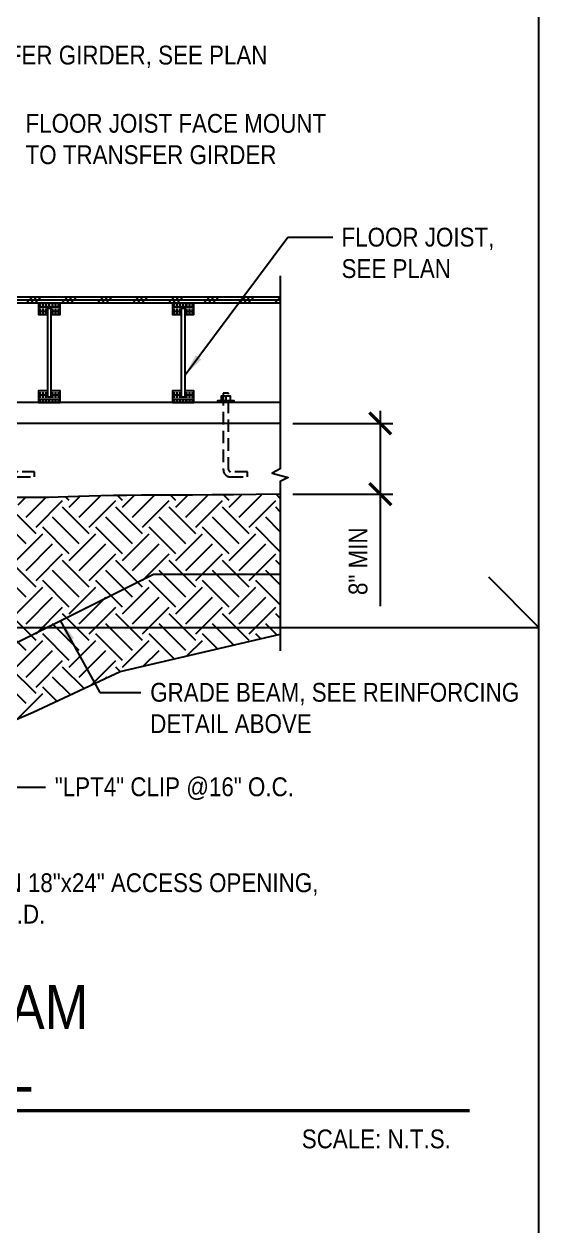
# Model space of a CAD drawing. Header units: inches. Extents: x -16404 to 14624, y -1591 to 16152.
# Drawn here: x -8630.6 to -8569.1, y 620.5 to 764.1 of the extents above; entities that cross this region are included whole.
import ezdxf
from ezdxf.enums import TextEntityAlignment as Align

# ---------------------------------------------------------------- set-up
doc = ezdxf.new("R2010")
doc.units = ezdxf.units.IN
doc.header["$LTSCALE"] = 24
doc.header["$MEASUREMENT"] = 0
doc.linetypes.add('DASHED2', pattern=[0.375, 0.25, -0.125])
doc.linetypes.add('HIDDEN4', pattern=[0.09375, 0.0625, -0.03125])
doc.layers.get('0').update_dxf_attribs({"linetype": 'CONTINUOUS'})
doc.layers.get('DefPoints').update_dxf_attribs({"color": 251, "linetype": 'CONTINUOUS'})
for name, color, linetype in [('S-ANNO-DIMS', 2, 'CONTINUOUS'), ('S-ANNO-NOTE', 4, 'CONTINUOUS'), ('S-BOLT', 2, 'CONTINUOUS'), ('S-CONC', 4, 'CONTINUOUS'), ('S-GRADE', 3, 'CONTINUOUS'), ('S-SIMPSON', 2, 'CONTINUOUS'), ('S-WOOD', 3, 'CONTINUOUS')]:
    doc.layers.add(name, color=color, linetype=linetype)
doc.layers.add('S-ANNO-GRID-NONPLOT', color=251, linetype='CONTINUOUS', plot=False)
doc.layers.add('S-ANNO-NONPLOT', color=253, linetype='CONTINUOUS', plot=False)
doc.layers.add('S-HATCH-SOIL', color=7, linetype='CONTINUOUS', true_color=0x8f8f8f, transparency=0.8)
doc.layers.add('S-HATCH1', color=1, linetype='CONTINUOUS', transparency=0.5)
doc.styles.add('Arial', font='arial.ttf', dxfattribs={"width": 0.85})
doc.dimstyles.new('DIM-24$0', dxfattribs={"dimscale": 24, "dimtxt": 0.09375, "dimasz": 0.109375, "dimexe": 0.0625, "dimexo": 0.0625, "dimgap": 0.0625, "dimtad": 1, "dimdec": 4, "dimzin": 11, "dimdsep": 46, "dimlunit": 4, "dimtxsty": 'Arial', "dimblk": 'ARCHTICK', "dimblk1": 'ARCHTICK', "dimblk2": 'ARCHTICK', "dimsah": 1, "dimcen": 0.125, "dimdle": 0.0625, "dimclrd": 256, "dimclre": 256, "dimclrt": 4, "dimadec": 0, "dimazin": 0, "dimtfac": 1, "dimtdec": 4, "dimtmove": 0, "dimatfit": 3, "dimldrblk": 'ARCHTICK', "dimfxl": 1, "dimfrac": 1, "dimtolj": 1, "dimtzin": 11, "dimarcsym": 0})
doc.dimstyles.new('DIM-24$7', dxfattribs={"dimscale": 24, "dimtxt": 0.09375, "dimasz": 0.109375, "dimexe": 0.0625, "dimexo": 0.0625, "dimgap": 0.0625, "dimtad": 1, "dimdec": 4, "dimzin": 11, "dimdsep": 46, "dimlunit": 4, "dimtxsty": 'Arial', "dimblk": 'ARCHTICK', "dimcen": 0.125, "dimclrd": 256, "dimclre": 256, "dimclrt": 4, "dimadec": 0, "dimazin": 0, "dimtfac": 1, "dimtdec": 4, "dimtofl": 0, "dimtmove": 0, "dimatfit": 3, "dimfxl": 1, "dimtolj": 1, "dimtzin": 11, "dimarcsym": 0})

# ---------------------------------------------------------------- blocks, each defined once
blk = doc.blocks.new('_ARCHTICK')
at = {"color": 0, "linetype": 'ByBlock', "const_width": 0.15}
blk.add_lwpolyline([(-0.5, -0.5), (0.5, 0.5)], dxfattribs=at)
blk = doc.blocks.new('*D2300')
at = {"layer": 'DefPoints', "color": 0, "transparency": 16777216}
for p in [(-8600.03, 716.39), (-8600.03, 707.92), (-8588.07, 707.92)]:
    blk.add_point(p, dxfattribs=at)
at = {"layer": 'S-ANNO-DIMS', "lineweight": -2, "transparency": 16777216}
for p, q in [((-8588.07, 717.89), (-8588.07, 707.92)), ((-8598.53, 716.39), (-8586.57, 716.39)), ((-8598.53, 707.92), (-8586.57, 707.92)), ((-8588.07, 707.92), (-8588.07, 694.55))]:
    blk.add_line(p, q, dxfattribs=at)
at = {"layer": 'S-ANNO-DIMS', "lineweight": -2, "transparency": 16777216, "xscale": 2.625, "yscale": 2.625, "zscale": 2.625}
for p, rotation in [((-8588.07, 716.39), 90), ((-8588.07, 707.92), 270)]:
    blk.add_blockref('_ARCHTICK', p, dxfattribs=dict(at, rotation=rotation))
at = {"layer": 'S-ANNO-DIMS', "color": 4, "transparency": 16777216, "insert": (-8590.72, 699.92), "char_height": 2.25, "attachment_point": 5, "rotation": 90, "style": 'Arial'}
blk.add_mtext('\\A1;8" MIN', dxfattribs=at)
blk = doc.blocks.new('*U335')
at = {"const_width": 0.188}
for points in [[(-4.5, 0, -1), (4.5, 0, 3.732051)], [(-4.5, 0, 1), (4.5, 0, -3.732051)]]:
    blk.add_lwpolyline(points, format="xyb", dxfattribs=at)
blk.add_lwpolyline([(4.5, 0), (81.209, 0)], dxfattribs=at)
blk.add_circle((0, 0), 4.5)
at = {"style": 'Arial', "width": 0.85}
for tag, p in [('DWG_TITLE_1', (7.5, 6.188)), ('DWG_TITLE_2', (7.5, 2.438))]:
    blk.add_attdef(tag, text='', height=2.625, dxfattribs=at).set_placement(p, align=Align.MIDDLE_LEFT)
blk.add_attdef('#', text='', height=3, dxfattribs=at).set_placement((0, 0), align=Align.MIDDLE_CENTER)
blk.add_attdef('SCALE', text='', height=1.125, dxfattribs=at).set_placement((80.084, -1.125), align=Align.TOP_RIGHT)
blk = doc.blocks.new('Se_24x36_DETAILS_GRID')
for p, q in [((31.07, 7.667), (31.07, 15.333)), ((23.302, 7.667), (31.07, 7.667)), ((31.07, 0), (31.07, 7.667))]:
    blk.add_line(p, q)
at = {"linetype": 'DASHED2', "ltscale": 0.5}
blk.add_line((31.07, 7.667), (30.57, 8.167), dxfattribs=at)

msp = doc.modelspace()

# ---------------------------------------------------------------- hatches: boundary and pattern name
at = {"layer": 'S-HATCH-SOIL'}
h = msp.add_hatch(dxfattribs=at)
h.set_pattern_fill('EARTH', color=256, scale=18, angle=45, style=0)
h.set_pattern_definition([(45, (-13459.4594, -1542.496), (4e-16, 6.363961), [4.5, -4.5]), (45, (-13460.6526, -1541.303), (4e-16, 6.363961), [4.5, -4.5]), (45, (-13461.846, -1540.1097), (4e-16, 6.363961), [4.5, -4.5]), (135, (-13461.846, -1539.314), (-6.363961, 1e-15), [4.5, -4.5]), (135, (-13460.6526, -1538.121), (-6.363961, 1e-15), [4.5, -4.5]), (135, (-13459.4594, -1536.9277), (-6.363961, 1e-15), [4.5, -4.5])])
h.paths.add_polyline_path([(-8702.79747, 705.13559), (-8701.90441, 706.9217), (-8702.95588, 706.94355), (-8704.15545, 706.96388), (-8705.33608, 706.98086), (-8706.49165, 706.99284), (-8707.61791, 706.99868), (-8708.71827, 706.99952), (-8709.79802, 706.99701), (-8710.86245, 706.99284), (-8711.91684, 706.98866), (-8712.96651, 706.98616), (-8714.01673, 706.98699), (-8715.0728, 706.99284), (-8716.13901, 707.00486), (-8717.21567, 707.02217), (-8718.30208, 707.04338), (-8719.39754, 707.06709), (-8720.50136, 707.09192), (-8721.61284, 707.11647), (-8722.73129, 707.13935), (-8723.856, 707.15917), (-8724.99001, 707.1768), (-8726.15125, 707.20224), (-8727.36138, 707.24772), (-8728.64207, 707.3255), (-8730.01496, 707.44783), (-8731.50174, 707.62697), (-8733.12404, 707.87517), (-8734.90355, 708.20467), (-8734.90355, 698.38608), (-8719.74876, 698.38608), (-8683.74876, 680.38608), (-8651.18657, 680.38608), (-8615.18657, 698.38608), (-8600.03179, 698.38608), (-8600.03179, 707.91953), (-8602.92057, 707.87542), (-8605.62519, 707.84732), (-8608.15239, 707.83119), (-8610.5089, 707.823), (-8612.70144, 707.81871), (-8614.73674, 707.81428), (-8616.62153, 707.80567), (-8618.36254, 707.78885), (-8619.96837, 707.76102), (-8621.45512, 707.72443), (-8622.84075, 707.68255), (-8624.14323, 707.63885), (-8625.38053, 707.59683), (-8626.57061, 707.55996), (-8627.73144, 707.53172), (-8628.88099, 707.51559), (-8630.03441, 707.51369), (-8631.19564, 707.52265), (-8631.77903, 707.53017), (-8630.884, 705.74161), (-8650.71408, 695.8182), (-8684.16268, 695.8182)])
h.paths.add_polyline_path([(-8719.74876, 698.38608), (-8734.90355, 698.38608), (-8734.90355, 692.47321), (-8722.99441, 686.54236), (-8717.69677, 681.88241), (-8705.19434, 677.64609), (-8692.26809, 674.46884), (-8677.43468, 674.46884), (-8663.66082, 674.89247), (-8645.86075, 674.89247), (-8629.54401, 681.88241), (-8619.16064, 686.75418), (-8600.03179, 691.20231), (-8600.03179, 698.38608), (-8615.18657, 698.38608), (-8651.18657, 680.38608), (-8683.74876, 680.38608)])
h.paths.add_polyline_path([(-8700.42934, 696.403), (-8698.87577, 696.403), (-8698.87577, 699.778), (-8700.42934, 699.778)], flags=24)
h.paths.add_polyline_path([(-8695.50346, 692.37038), (-8693.17846, 692.37038), (-8693.17846, 695.74538), (-8695.50346, 695.74538)], flags=24)
h.paths.add_polyline_path([(-8707.48849, 683.2836), (-8705.93492, 683.2836), (-8705.93492, 686.6586), (-8707.48849, 686.6586)], flags=24)
h.paths.add_polyline_path([(-8702.56261, 679.25098), (-8700.23761, 679.25098), (-8700.23761, 682.62598), (-8702.56261, 682.62598)], flags=24)
at = {"layer": 'S-HATCH1'}
h = msp.add_hatch(dxfattribs=at)
h.set_pattern_fill('PLAST', color=256, scale=12, angle=45, style=0)
h.set_pattern_definition([(45, (-11639.0292, 2247.9663), (-2.1213203, 2.1213203), []), (45, (-11639.2944, 2248.2314), (-2.1213203, 2.1213203), []), (45, (-11639.5595, 2248.4966), (-2.1213203, 2.1213203), [])])
h.paths.add_polyline_path([(-8694.44563, 731.51108), (-8734.90355, 731.51108), (-8734.90355, 731.13608), (-8694.44563, 731.13608)])
h.paths.add_polyline_path([(-8694.44563, 731.13608), (-8734.90355, 731.13608), (-8734.90355, 730.76108), (-8694.44563, 730.76108)])
h.paths.add_polyline_path([(-8693.82063, 731.51108), (-8694.44563, 731.51108), (-8694.44563, 731.13608), (-8693.82063, 731.13608)])
h.paths.add_polyline_path([(-8693.82063, 731.13608), (-8694.44563, 731.13608), (-8694.44563, 730.76108), (-8693.82063, 730.76108)])
h.paths.add_polyline_path([(-8641.11471, 731.51108), (-8646.32899, 731.51108), (-8693.82063, 731.51108), (-8693.82063, 731.13608), (-8641.11471, 731.13608)])
h.paths.add_polyline_path([(-8641.11471, 731.13608), (-8693.82063, 731.13608), (-8693.82063, 730.76108), (-8641.11471, 730.76108)])
h.paths.add_polyline_path([(-8640.48971, 731.51108), (-8641.11471, 731.51108), (-8641.11471, 731.13608), (-8640.48971, 731.13608)])
h.paths.add_polyline_path([(-8640.48971, 731.13608), (-8641.11471, 731.13608), (-8641.11471, 730.76108), (-8640.48971, 730.76108)])
h.paths.add_polyline_path([(-8600.03179, 731.51108), (-8640.48971, 731.51108), (-8640.48971, 731.13608), (-8600.03179, 731.13608)])
h.paths.add_polyline_path([(-8600.03179, 731.13608), (-8640.48971, 731.13608), (-8640.48971, 730.76108), (-8600.03179, 730.76108)])
h = msp.add_hatch(dxfattribs=at)
h.set_pattern_fill('ANSI33', color=256, scale=2, angle=315, style=0)
h.set_pattern_definition([(0, (-16591.1291, -5932.2054), (1e-16, 0.5), []), (0, (-16590.8791, -5932.4554), (1e-16, 0.5), [0.25, -0.125])])
h.paths.add_polyline_path([(-8627.80718, 730.13608), (-8627.43218, 730.13608), (-8627.43218, 729.38608), (-8626.33843, 729.38608), (-8626.33843, 730.56366), (-8626.33843, 730.76108), (-8628.90093, 730.76108), (-8628.90093, 729.38608), (-8627.80718, 729.38608)])
h.paths.add_polyline_path([(-8627.80718, 720.26108), (-8628.90093, 720.26108), (-8628.90093, 718.93288, 0.414213562), (-8628.85413, 718.88608), (-8626.38523, 718.88608, 0.414213562), (-8626.33843, 718.93288), (-8626.33843, 720.26108), (-8627.43218, 720.26108), (-8627.43218, 719.51108), (-8627.80718, 719.51108)])
h = msp.add_hatch(dxfattribs=at)
h.set_pattern_fill('ANSI33', color=256, scale=2, angle=315, style=0)
h.set_pattern_definition([(0, (-16575.1291, -5932.2054), (1e-16, 0.5), []), (0, (-16574.8791, -5932.4554), (1e-16, 0.5), [0.25, -0.125])])
h.paths.add_polyline_path([(-8611.80718, 730.13608), (-8611.43218, 730.13608), (-8611.43218, 729.38608), (-8610.33843, 729.38608), (-8610.33843, 730.56366), (-8610.33843, 730.76108), (-8612.90093, 730.76108), (-8612.90093, 729.38608), (-8611.80718, 729.38608)])
h.paths.add_polyline_path([(-8611.80718, 720.26108), (-8612.90093, 720.26108), (-8612.90093, 718.93288, 0.414213562), (-8612.85413, 718.88608), (-8610.38523, 718.88608, 0.414213562), (-8610.33843, 718.93288), (-8610.33843, 720.26108), (-8611.43218, 720.26108), (-8611.43218, 719.51108), (-8611.80718, 719.51108)])

# ---------------------------------------------------------------- linework, layer by layer
at = {"layer": 'S-ANNO-NONPLOT'}
msp.add_lwpolyline([(-8734.90355, 692.47321), (-8722.99441, 686.54236), (-8717.69677, 681.88241), (-8705.19434, 677.64609), (-8692.26809, 674.46884), (-8677.43468, 674.46884), (-8663.66082, 674.89247), (-8645.86075, 674.89247), (-8629.54401, 681.88241), (-8619.16064, 686.75418), (-8600.03179, 691.20231)], dxfattribs=at)
at = {"layer": 'S-ANNO-NOTE', "color": 2}
msp.add_lwpolyline([(-8600.03179, 734.01108), (-8600.03179, 710.94858), (-8600.99771, 710.4574), (-8599.06586, 709.93977), (-8600.03179, 709.44858), (-8600.03179, 689.22305)], dxfattribs=at)
at = {"layer": 'S-BOLT'}
msp.add_line((-8606.51849, 719.63608), (-8606.51849, 719.07062), dxfattribs=at)
for points in [[(-8605.95599, 719.07062), (-8605.95599, 719.63608), (-8607.08099, 719.63608), (-8607.08099, 719.07062)], [(-8605.51849, 718.88608), (-8605.51849, 719.07062), (-8607.51849, 719.07062), (-8607.51849, 718.88608)]]:
    msp.add_lwpolyline(points, dxfattribs=at)
at = {"layer": 'S-CONC'}
msp.add_line((-8600.03179, 716.38608), (-8622.71249, 716.38608), dxfattribs=at)
msp.add_lwpolyline([(-8600.03179, 716.38608), (-8651.18657, 716.38608), (-8651.18657, 698.38608), (-8683.74876, 698.38608), (-8683.74876, 716.38608), (-8734.90355, 716.38608)], dxfattribs=at)
at = {"layer": 'S-GRADE'}
msp.add_lwpolyline([(-8600.03179, 707.91953), (-8602.92057, 707.87542), (-8605.62519, 707.84732), (-8608.15239, 707.83119), (-8610.5089, 707.823), (-8612.70144, 707.81871), (-8614.73674, 707.81428), (-8616.62153, 707.80567), (-8618.36254, 707.78885), (-8619.96837, 707.76102), (-8621.45512, 707.72443), (-8622.84075, 707.68255), (-8624.14323, 707.63885), (-8625.38053, 707.59683), (-8626.57061, 707.55996), (-8627.73144, 707.53172), (-8628.88099, 707.51559), (-8630.03441, 707.51369), (-8631.19564, 707.52265), (-8631.77903, 707.53017)], dxfattribs=at)
at = {"layer": 'S-SIMPSON', "linetype": 'HIDDEN4'}
for points in [[(-8629.37357, 710.61597), (-8631.37357, 710.61597, -0.414213562), (-8631.62357, 710.86597), (-8631.62357, 720.00496), (-8632.24857, 720.00496), (-8632.24857, 710.86597, 0.414213562), (-8631.37357, 709.99097), (-8629.37357, 709.99097)], [(-8603.95599, 710.61597), (-8605.95599, 710.61597, -0.414213562), (-8606.20599, 710.86597), (-8606.20599, 720.00496), (-8606.83099, 720.00496), (-8606.83099, 710.86597, 0.414213562), (-8605.95599, 709.99097), (-8603.95599, 709.99097)]]:
    msp.add_lwpolyline(points, format="xyb", close=True, dxfattribs=at)
at = {"layer": 'S-WOOD', "color": 1, "linetype": 'Continuous'}
msp.add_line((-8734.90355, 731.13608), (-8600.03179, 731.13608), dxfattribs=at)
at = {"layer": 'S-WOOD', "color": 3, "linetype": 'Continuous'}
for points in [[(-8734.90355, 731.51108), (-8600.03179, 731.51108)], [(-8600.03179, 730.76108), (-8734.90355, 730.76108)]]:
    msp.add_lwpolyline(points, dxfattribs=at)
at = {"layer": 'S-WOOD'}
for points in [[(-8627.43218, 729.38608), (-8626.33843, 729.38608), (-8626.33843, 730.76108), (-8628.90093, 730.76108), (-8628.90093, 729.38608), (-8627.80718, 729.38608)], [(-8627.80718, 719.51108), (-8627.80718, 730.13608), (-8627.43218, 730.13608), (-8627.43218, 719.51108), (-8627.80718, 719.51108)], [(-8611.43218, 729.38608), (-8610.33843, 729.38608), (-8610.33843, 730.76108), (-8612.90093, 730.76108), (-8612.90093, 729.38608), (-8611.80718, 729.38608)], [(-8611.80718, 719.51108), (-8611.80718, 730.13608), (-8611.43218, 730.13608), (-8611.43218, 719.51108), (-8611.80718, 719.51108)], [(-8627.80718, 720.26108), (-8628.90093, 720.26108), (-8628.90093, 718.88608), (-8626.33843, 718.88608), (-8626.33843, 720.26108), (-8627.43218, 720.26108)], [(-8611.80718, 720.26108), (-8612.90093, 720.26108), (-8612.90093, 718.88608), (-8610.33843, 718.88608), (-8610.33843, 720.26108), (-8611.43218, 720.26108)], [(-8600.03179, 718.88608), (-8734.90355, 718.88608)], [(-8651.18657, 680.38608), (-8615.18657, 698.38608), (-8600.03179, 698.38608)]]:
    msp.add_lwpolyline(points, dxfattribs=at)

# ---------------------------------------------------------------- block references
at = {"layer": 'S-ANNO-GRID-NONPLOT', "xscale": 12, "yscale": 12, "zscale": 12}
msp.add_blockref('Se_24x36_DETAILS_GRID', (-8941.9496, 600), dxfattribs=at)
at = {"layer": 'S-ANNO-NOTE', "xscale": 2, "yscale": 2, "zscale": 2}
msp.add_blockref('*U335', (-8739.80829, 634.28893), dxfattribs=at).add_auto_attribs({'#': '-', 'DWG_TITLE_1': 'TYPICAL DROPPED GRADE BEAM', 'DWG_TITLE_2': 'AT CRAWLSPACE VENT DETAIL', 'SCALE': 'SCALE: N.T.S.'})

# ---------------------------------------------------------------- texts
at = {"layer": 'S-ANNO-NOTE', "color": 4, "linetype": 'Continuous', "char_height": 2.25, "attachment_point": 1, "style": 'Arial'}
for s, insert, width in [('TRANSFER GIRDER, SEE PLAN', (-8641.63358, 761.50732), 54.3327379), ('FLOOR JOIST FACE MOUNT TO TRANSFER GIRDER', (-8630.45905, 753.35439), 39.6552937), ('FLOOR JOIST, SEE PLAN', (-8592.70119, 739.75562), 22.8175397), ('GRADE BEAM, SEE REINFORCING DETAIL ABOVE', (-8615.56331, 685.38824), 51.857931), ('"LPT4" CLIP @16" O.C.', (-8626.96367, 674.10048), 43.0980511), ('MIN 18"x24" ACCESS OPENING, S.A.D.', (-8635.81557, 662.63788), 42.7148438)]:
    msp.add_mtext(s, dxfattribs=dict(at, insert=insert, width=width))

# ---------------------------------------------------------------- dimensions: what is measured, and where the dimension line sits
at = {"layer": 'S-ANNO-DIMS'}
dim = msp.add_linear_dim(base=(-8588.07353, 707.91953), p1=(-8600.03179, 716.38608), p2=(-8600.03179, 707.91953), angle=90, text='8" MIN', dimstyle='DIM-24$0', dxfattribs=at)
dim.commit()
dim.dimension.update_dxf_attribs({"geometry": '*D2300', "text_midpoint": (-8590.72232, 699.92126)})

# ---------------------------------------------------------------- leaders
at = {"layer": 'S-ANNO-NOTE'}
for points in [[(-8611.36968, 722.17024), (-8599.1162, 738.61433), (-8593.74637, 738.61433)], [(-8655.17506, 717.49247), (-8632.97965, 672.93508), (-8628.07358, 672.93508)], [(-8626.30836, 692.82519), (-8621.57928, 684.22284), (-8616.67321, 684.22284)]]:
    msp.add_leader(points, dimstyle='DIM-24$7', override={"dimclrd": 2}, dxfattribs=at)

doc.saveas('drawing.dxf')
